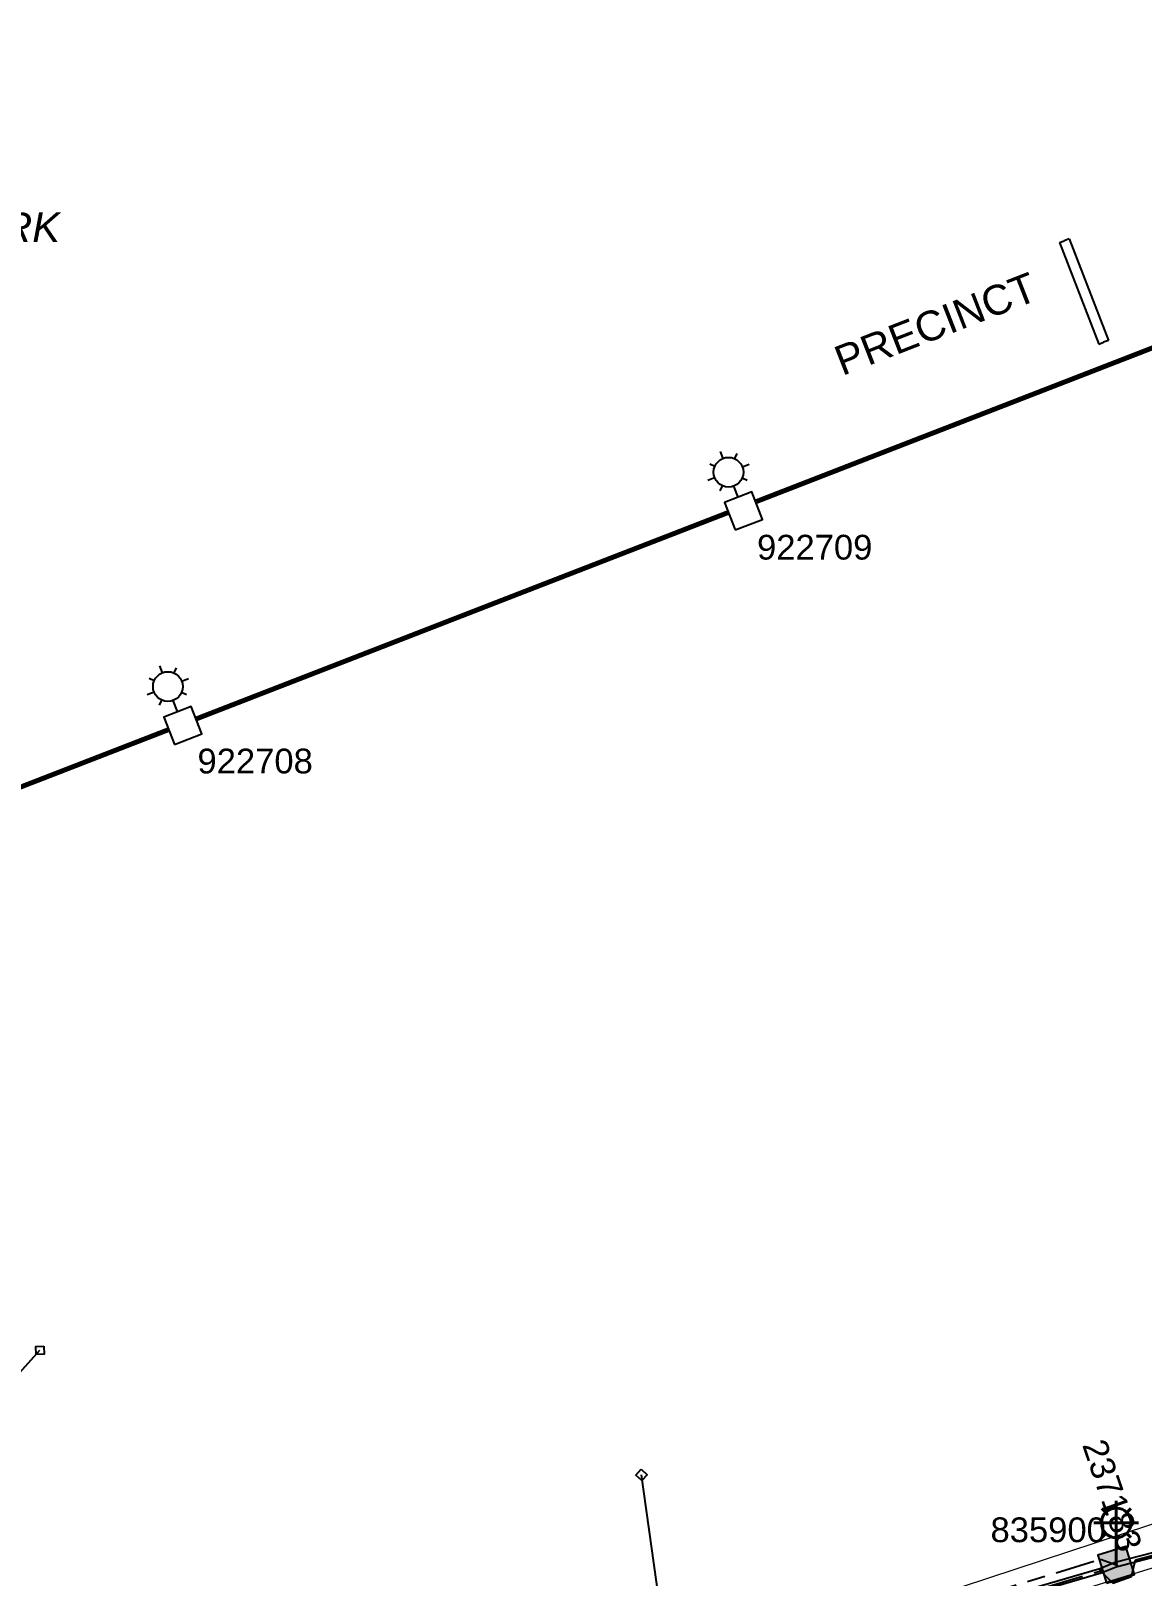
# Model space of a CAD drawing. Header units: metres. Extents: x 303957 to 307239, y 6268736 to 6272503.
# Drawn here: x 305825 to 305937.2, y 6269785.8 to 6269941.9 of the extents above; entities that cross this region are included whole.
import ezdxf
from ezdxf.enums import TextEntityAlignment as Align

# ---------------------------------------------------------------- set-up
doc = ezdxf.new("R2010")
doc.units = ezdxf.units.M
doc.linetypes.add('Cable Exist UG', pattern=[8.2, 4, -1.2, 1.8, -1.2])
doc.layers.get('0').update_dxf_attribs({"color": 6})
doc.layers.add('Cadastre Land Parcels_SP_EXT', color=9, linetype='Continuous', lineweight=5)
doc.layers.add('Cadastre Roads_SP_EXT', color=9, linetype='Continuous', lineweight=5)
for name, color, linetype in [('Duct_SP_EXT', 7, 'Continuous'), ('Duct_SP_NEW', 2, 'Continuous'), ('Equip_SP_SL_EXT', 7, 'Continuous'), ('Equip_SP_SL_NEW', 2, 'Continuous'), ('Mains_LV_EXT', 7, 'Continuous'), ('Mains_SL_MOD', 3, 'Continuous'), ('Notes_SP_MISC', 7, 'Continuous'), ('Services_SP_EXT', 7, 'Continuous'), ('SupportsUG_SP_LV_SL_EXT', 7, 'Continuous'), ('SupportsUG_SP_LV_SL_NEW', 2, 'Continuous'), ('Trench_SP_NEW', 2, 'Continuous')]:
    doc.layers.add(name, color=color, linetype=linetype)
doc.styles.add('COLUMN_LABEL', font='arial.ttf')
doc.styles.add('iecARIAL', font='arial.ttf', dxfattribs={"height": 2})
doc.styles.add('POLE_LABEL', font='arial.ttf')
doc.styles.add('SL_LABEL', font='arial.ttf')
doc.styles.get("Standard").update_dxf_attribs({"font": 'arial.ttf'})
doc.linetypes.add('IE Trench HV', pattern='A,7,-0.2,["/",Standard,S=3,R=0,X=0.6,Y=-1.4],-2.5', length=9.7)

# ---------------------------------------------------------------- blocks, each defined once
blk = doc.blocks.new('COLUMN_EXT')
blk.add_hatch(color=256).paths.add_polyline_path([(-1.49, 1.48), (-1.49, -1.49), (1.48, -1.49), (1.48, 1.48)])
blk.add_lwpolyline([(-1.49, -1.49), (1.48, -1.49), (1.48, 1.48), (-1.49, 1.48)], close=True)
for tag, height, style, flags, p in [('ASSET_NUM', 2.5, 'COLUMN_LABEL', 8, (2, 2)), ('STRUCTURE_PLANT_NUMBER', 0.2, 'POLE_LABEL', 9, (1.81, 0.03)), ('STREET_CODE', 0.2, 'COLUMN_LABEL', 9, (1.81, -0.2))]:
    blk.add_attdef(tag, text='', height=height, dxfattribs=dict(style=style, flags=flags)).set_placement(p, align=Align.MIDDLE_LEFT)
at = {"flags": 9}
for tag, p in [('COLUMN_TYPE', (1.81, -0.4)), ('OWNED_BY', (1.81, -0.6)), ('STATE', (1.81, -0.8)), ('USAGE', (1.81, -1)), ('STREETNAME', (1.81, -1.6)), ('LEGEND', (1.81, -1.2)), ('LOCATION', (1.81, -1.4)), ('SUBURB', (1.81, -1.8)), ('NOTES', (1.81, -2))]:
    blk.add_attdef(tag, text='', height=0.2, dxfattribs=at).set_placement(p, align=Align.MIDDLE_LEFT)
at = {"flags": 1}
blk.add_attdef('Z', (1.81, -2.35), '', height=0.2, dxfattribs=at)
blk = doc.blocks.new('SL_LANTERN_EXT')
at = {"lineweight": 40}
for p, q in [((0, 1.97), (0, 6.47)), ((-1.46, 5.68), (-1.06, 5.28)), ((1.46, 5.68), (1.06, 5.28)), ((-2.25, 4.22), (2.25, 4.22)), ((-1.46, 2.76), (-1.06, 3.16)), ((1.46, 2.76), (1.06, 3.16)), ((0, 0), (0, 2.72))]:
    blk.add_line(p, q, dxfattribs=at)
blk.add_circle((0, 4.22), 1.5, dxfattribs=at)
at = {"style": 'iecARIAL', "flags": 8}
blk.add_attdef('ASSET_NUM', (1.5, 1.5), '', height=2.5, dxfattribs=at)
for tag, p, height, flags in [('OPERATING_VOLTAGE', (0.98, -1.65), 0.2, 9), ('CONSTRUCTED_VOLTAGE', (0.98, -0.65), 0.2, 9), ('CONTROL_TYPE', (0.98, -0.85), 0.2, 9), ('LANTERN_PURPOSE', (0.98, -1.05), 0.2, 9), ('LANTERN_TYPE', (0.98, -1.25), 0.2, 9), ('NO_PHASES', (0.98, -1.45), 0.2, 9), ('LNUMBER', (2.18, -3.25), 2.5, 8), ('ORIENTATION', (0.98, -1.85), 0.2, 9), ('OWNED_BY', (0.98, -2.05), 0.2, 9), ('STATE', (0.98, -2.25), 0.2, 9), ('USAGE', (0.98, -2.45), 0.2, 9), ('CEXIST', (0.98, -2.65), 0.2, 9), ('CNEW', (0.98, -2.85), 0.2, 9), ('CNUMBER', (0.98, -3.05), 0.2, 9), ('CREMOVE', (0.98, -3.25), 0.2, 9), ('CREPLACE', (0.98, -3.45), 0.2, 9), ('LKINGHEIGHT', (0.98, -3.65), 0.2, 9), ('LBRACKET', (0.98, -3.85), 0.2, 9), ('LBRACKETVOCAB', (0.98, -4.05), 0.2, 9), ('LCATEGORY', (0.98, -4.25), 0.2, 9), ('LCHARGE1', (0.98, -4.45), 0.2, 9), ('LCHARGE1PERCENT', (0.98, -4.65), 0.2, 9), ('LCHARGE2', (0.98, -4.85), 0.2, 9), ('LCHARGE2PERCENT', (0.98, -5.05), 0.2, 9), ('LCHARGE3', (0.98, -5.25), 0.2, 9), ('LCHARGE3PERCENT', (0.98, -5.45), 0.2, 9), ('LEXIST', (0.98, -5.65), 0.2, 9), ('LLAMP', (0.98, -5.85), 0.2, 9), ('LLAMPVOCAB', (0.98, -6.05), 0.2, 9), ('LMAST', (0.98, -6.25), 0.2, 9), ('LMASTVOCAB', (0.98, -6.45), 0.2, 9), ('LNEW', (0.98, -6.65), 0.2, 9), ('LANTNUMBER', (0.98, -6.85), 0.2, 9), ('LOUTREACH', (0.98, -7.25), 0.2, 9), ('LOUTREACHVOCAB', (0.98, -7.45), 0.2, 9), ('LRATECODE', (0.98, -7.65), 0.2, 9), ('LREMOVE', (0.98, -7.85), 0.2, 9), ('STREETNAME', (0.98, -9.25), 0.2, 9), ('SUBURB', (0.98, -9.45), 0.2, 1), ('LREPLACE', (0.98, -8.05), 0.2, 9), ('LTYPE', (0.98, -8.25), 0.2, 9), ('LTYPEVOCAB', (0.98, -8.45), 0.2, 9), ('LEGEND', (0.98, -8.65), 0.2, 9), ('LOCATION', (0.98, -8.85), 0.2, 9), ('NOTES', (0.98, -9.05), 0.2, 9)]:
    blk.add_attdef(tag, p, '', height=height, dxfattribs=dict(flags=flags))
blk = doc.blocks.new('CCP_EXT')
at = {"flags": 9}
for tag, p in [('LIFE_SUPPORT', (0, -1.6)), ('STATE', (0, -1.8)), ('NOTES', (0, -2))]:
    blk.add_attdef(tag, text='', height=0.2, dxfattribs=at).set_placement(p, align=Align.MIDDLE_LEFT)
blk.add_wipeout([(0, 0.57), (0.57, 0), (0, -0.57), (-0.57, 0)])
blk.add_lwpolyline([(-0.57, 0), (0, 0.57), (0.57, 0), (0, -0.57), (-0.57, 0)])
at = {"flags": 1}
blk.add_attdef('Z', (0, 0), '', height=0.2, dxfattribs=at)
at = {"flags": 9}
for tag, p in [('CCP_TYPE', (0, 0)), ('CONSTRUCTED_VOLTAGE', (0, -0.2)), ('OPERATING_VOLTAGE', (0, -0.6)), ('ORIENTATION', (0, -0.8)), ('OWNED_BY', (0, -1)), ('NO_PHASES', (0, -0.4)), ('USAGE', (0, -1.2)), ('LEGEND', (0, -1.4))]:
    blk.add_attdef(tag, text='', height=0.2, dxfattribs=at).set_placement(p, align=Align.MIDDLE_LEFT)
blk = doc.blocks.new('COLUMN_NEW')
for tag, flags, p in [('Z', 1, (1.5, -2.8)), ('NOTES', 9, (1.5, -2.4)), ('LABEL_ALIGNMENT', 9, (1.5, -2.6))]:
    blk.add_attdef(tag, text='', height=0.2, dxfattribs=dict(flags=flags)).set_placement(p, align=Align.MIDDLE_LEFT)
blk.add_wipeout([(-1.485, -1.485), (1.485, -1.485), (1.485, 1.485), (-1.485, 1.485)])
at = {"lineweight": -3}
blk.add_lwpolyline([(-1.485, -1.485), (1.485, -1.485), (1.485, 1.485), (-1.485, 1.485)], close=True, dxfattribs=at)
for tag, height, flags, p in [('ASSET_NUM', 2.5, 8, (2, 2)), ('STREET_CODE', 0.2, 9, (1.5, 0)), ('OWNED_BY', 0.2, 9, (1.5, -0.4)), ('OPERATED_BY', 0.2, 9, (1.5, -0.6)), ('STATE', 0.2, 9, (1.5, -1)), ('COLUMN_TYPE', 0.2, 9, (1.5, -0.2)), ('USAGE', 0.2, 9, (1.5, -1.2)), ('MAINTAINED_BY', 0.2, 9, (1.5, -0.8)), ('LEGEND', 0.2, 9, (1.5, -1.4)), ('PARENT', 0.2, 9, (1.5, -1.6)), ('SUBURB', 0.2, 9, (1.5, -1.8)), ('STREETNAME', 0.2, 9, (1.5, -2)), ('LOCATION', 0.2, 9, (1.5, -2.2))]:
    blk.add_attdef(tag, text='', height=height, dxfattribs=dict(flags=flags)).set_placement(p, align=Align.MIDDLE_LEFT)
at = {"style": 'POLE_LABEL', "flags": 9}
blk.add_attdef('STRUCTURE_PLANT_NUMBER', text='', height=0.2, dxfattribs=at).set_placement((1.5, 0.242), align=Align.MIDDLE_LEFT)
blk = doc.blocks.new('*U44')
for tag, height, flags, p in [('CONTROL_TYPE', 0.2, 9, (0, -0.6)), ('OPERATING_VOLTAGE', 0.2, 9, (0, -1.4)), ('ORIENTATION', 0.2, 9, (0, -1.6)), ('LANTERN_PURPOSE', 0.2, 9, (0, -0.8)), ('LANTERN_TYPE', 0.2, 9, (0, -1)), ('NO_PHASES', 0.2, 9, (0, -1.2)), ('LNUMBER', 2.5, 8, (1.2, -2.8)), ('OWNED_BY', 0.2, 9, (0, -1.8)), ('STATE', 0.2, 9, (0, -2)), ('CEXIST', 0.2, 9, (0, -2.4)), ('CNEW', 0.2, 9, (0, -2.6)), ('CNUMBER', 0.2, 9, (0, -2.8)), ('CREMOVE', 0.2, 9, (0, -3)), ('CREPLACE', 0.2, 9, (0, -3.2)), ('USAGE', 0.2, 9, (0, -2.2)), ('LKINGHEIGHT', 0.2, 9, (0, -3.4)), ('LBRACKET', 0.2, 9, (0, -3.6)), ('LBRACKETVOCAB', 0.2, 9, (0, -3.8)), ('LCATEGORY', 0.2, 9, (0, -4)), ('LCHARGE1', 0.2, 9, (0, -4.2)), ('LCHARGE1PERCENT', 0.2, 9, (0, -4.4)), ('LCHARGE2', 0.2, 9, (0, -4.6)), ('LCHARGE2PERCENT', 0.2, 9, (0, -4.8)), ('LCHARGE3', 0.2, 9, (0, -5)), ('LCHARGE3PERCENT', 0.2, 9, (0, -5.2)), ('LEXIST', 0.2, 9, (0, -5.4)), ('LLAMP', 0.2, 9, (0, -5.6)), ('LLAMPVOCAB', 0.2, 9, (0, -5.8)), ('LMAST', 0.2, 9, (0, -6)), ('LMASTVOCAB', 0.2, 9, (0, -6.2)), ('LNEW', 0.2, 9, (0, -6.4)), ('LANTNUMBER', 0.2, 9, (0, -6.6)), ('LOUTREACH', 0.2, 9, (0, -7)), ('LOUTREACHVOCAB', 0.2, 9, (0, -7.2)), ('LRATECODE', 0.2, 9, (0, -7.4)), ('LREMOVE', 0.2, 9, (0, -7.6)), ('LREPLACE', 0.2, 9, (0, -7.8)), ('SUBURB', 0.2, 9, (0, -8.6)), ('STREETNAME', 0.2, 9, (0, -8.8)), ('LTYPE', 0.2, 9, (0, -8)), ('LTYPEVOCAB', 0.2, 9, (0, -8.2)), ('LEGEND', 0.2, 9, (0, -8.4)), ('LOCATION', 0.2, 9, (0, -9)), ('NOTES', 0.2, 9, (0, -9.2)), ('MAINTAINED_BY', 0.2, 9, (0, -9.86))]:
    blk.add_attdef(tag, text='', height=height, dxfattribs=dict(flags=flags)).set_placement(p, align=Align.MIDDLE_LEFT)
at = {"flags": 9}
blk.add_attdef('OPERATED_BY', (0, -9.61), '', height=0.2, dxfattribs=at)
blk.add_wipeout([(0, 4.97), (1.46, 4.18), (2.25, 2.72), (1.46, 1.26), (0, 0.36), (-1.46, 1.26), (-2.25, 2.72), (-1.46, 4.18)])
for p, q in [((0, 4.22), (0, 4.97)), ((-1.46, 4.18), (-1.06, 3.78)), ((1.46, 4.18), (1.06, 3.78)), ((-2.25, 2.72), (-1.5, 2.72)), ((-1.46, 1.26), (-1.06, 1.66)), ((1.46, 1.26), (1.06, 1.66)), ((1.5, 2.72), (2.25, 2.72)), ((0, 0), (0, 1.22)), ((0, 0), (0, 0))]:
    blk.add_line(p, q)
blk.add_circle((0, 2.72), 1.5)
at = {"style": 'SL_LABEL'}
for tag, height, flags, p in [('ASSET_NUM', 2.5, 8, (2, 2)), ('STREET_CODE', 0.2, 9, (0, -0.2))]:
    blk.add_attdef(tag, text='', height=height, dxfattribs=dict(at, flags=flags)).set_placement(p, align=Align.MIDDLE_LEFT)
at = {"flags": 1}
blk.add_attdef('Z', (0, 0), '', height=0.2, dxfattribs=at)
at = {"flags": 9}
blk.add_attdef('CONSTRUCTED_VOLTAGE', text='', height=0.2, dxfattribs=at).set_placement((0, -0.4), align=Align.MIDDLE_LEFT)

msp = doc.modelspace()

# ---------------------------------------------------------------- linework, layer by layer
at = {"layer": 'Cadastre Land Parcels_SP_EXT', "linetype": 'Continuous'}
msp.add_lwpolyline([(305952.83, 6269791.14), (305951.48, 6269795.43), (305878.44, 6269771.37), (305879.34, 6269768.51), (305952.83, 6269791.14)], close=True, dxfattribs=at)
at = {"layer": 'Duct_SP_EXT'}
for p, q in [((305951.84, 6269791.7), (305934.62, 6269787.24)), ((305951.96, 6269791.24), (305934.74, 6269786.78)), ((305934.59, 6269787.23), (305932.96, 6269786.57)), ((305934.59, 6269787.23), (305934.68, 6269787.01)), ((305934.62, 6269787.24), (305934.68, 6269787.01)), ((305934.77, 6269786.79), (305934.68, 6269787.01)), ((305934.74, 6269786.78), (305934.68, 6269787.01)), ((305932.96, 6269786.57), (305888.02, 6269773.53)), ((305933.11, 6269786.12), (305888.15, 6269773.07)), ((305932.96, 6269786.57), (305933.04, 6269786.35)), ((305933.11, 6269786.12), (305933.04, 6269786.35)), ((305934.77, 6269786.79), (305933.11, 6269786.12))]:
    msp.add_line(p, q, dxfattribs=at)
at = {"layer": 'Duct_SP_NEW'}
for p, q in [((305928.88, 6269920.53), (305929.36, 6269920.72)), ((305928.88, 6269920.53), (305932.86, 6269910.28)), ((305929.85, 6269920.91), (305929.36, 6269920.72)), ((305929.85, 6269920.91), (305933.83, 6269910.65)), ((305932.86, 6269910.28), (305933.34, 6269910.47)), ((305933.83, 6269910.65), (305933.34, 6269910.47))]:
    msp.add_line(p, q, dxfattribs=at)
at = {"layer": 'Mains_LV_EXT', "linetype": 'Cable Exist UG'}
msp.add_lwpolyline([(305888.04, 6269773.17), (305933.04, 6269786.35), (305934.29, 6269785.12), (305936.16, 6269785.78), (305936.55, 6269787.49), (305951.08, 6269791.26)], dxfattribs=at)
at = {"layer": 'Mains_SL_MOD', "linetype": 'Cable Exist UG'}
msp.add_lwpolyline([(305885.78, 6269772.32), (305885.93, 6269774.08), (305885.93, 6269774.08), (305888.83, 6269774.91), (305889.34, 6269774.14), (305933.03, 6269787.55), (305934.62, 6269786.98)], dxfattribs=at)
at = {"layer": 'Trench_SP_NEW', "linetype": 'IE Trench HV', "flags": 128}
msp.add_lwpolyline([(305647.5, 6269794.09, 0.5, 0.5, 0), (305652.61, 6269796.08, 0.5, 0.5, 0), (305688.8, 6269810.11, 0.5, 0.5, 0), (305790.11, 6269849.45, 0.5, 0.5, 0), (305791.77, 6269850.41, 0.5, 0.5, 0), (305795.22, 6269852.8, 0.5, 0.5, 0), (305799.38, 6269855.45, 0.5, 0.5, 0), (305809.95, 6269860.11, 0.5, 0.5, 0), (305838.18, 6269871.06, 0.5, 0.5, 0), (305856.3, 6269878.09, 0.5, 0.5, 0), (305864.57, 6269881.3, 0.5, 0.5, 0), (305874.18, 6269885.03, 0.5, 0.5, 0), (305889.56, 6269890.99, 0.5, 0.5, 0), (305902.59, 6269896.05, 0.5, 0.5, 0), (305911.24, 6269899.41, 0.5, 0.5, 0), (305923.94, 6269904.33, 0.5, 0.5, 0), (305932.45, 6269907.63, 0.5, 0.5, 0), (305940.97, 6269910.94, 0.5, 0.5, 0), (305956.1, 6269917.22, 0.5, 0.5, 0), (305975.02, 6269924.15, 0.5, 0.5, 0), (305991.31, 6269930.47, 0.5, 0.5, 0), (305998.87, 6269932.88, 0.5, 0.5, 0), (306005.03, 6269935.26, 0.5, 0.5, 0), (306008.8, 6269936.37, 0.5, 0.5, 0), (306011.04, 6269937.17, 0.5, 0.5, 0), (306014.61, 6269938.7, 0.5, 0.5, 0), (306016.8, 6269939.81, 0.5, 0.5, 0), (306019.2, 6269941.17, 0.5, 0.5, 0), (306021.05, 6269941.97, 0.5, 0.5, 0), (306023.37, 6269942.34, 0.5, 0.5, 0), (306025.74, 6269942.15, 0.5, 0.5, 0), (306027.36, 6269941.68, 0.5, 0.5, 0), (306028.54, 6269941.12, 0.5, 0.5, 0), (306030.49, 6269939.72, 0.5, 0.5, 0), (306032.22, 6269937.6, 0.5, 0.5, 0), (306033.07, 6269935.78, 0.5, 0.5, 0), (306033.72, 6269932.92, 0.5, 0.5, 0), (306035.52, 6269923.87, 0.5, 0.5, 0), (306037.72, 6269913.88, 0.5, 0.5, 0), (306040.02, 6269904.41, 0.5, 0.5, 0), (306043.19, 6269890.34, 0.5, 0.5, 0), (306047.12, 6269878.32, 0.5, 0.5, 0), (306056.45, 6269845.77, 0.5, 0.5, 0), (306054.13, 6269833.93, 0.5, 0.5, 0), (306032.58, 6269814.2, 0.5, 0.5, 0), (306026.63, 6269812.33, 0, 0, 0)], format="xyseb", dxfattribs=at)

# ---------------------------------------------------------------- block references
at = {"layer": 'Equip_SP_SL_EXT'}
ref = msp.add_blockref('SL_LANTERN_EXT', (305934.62, 6269786.98), dxfattribs=at)
ref.add_attrib('ASSET_NUM', '237183', dxfattribs={"layer": '0', "height": 2.5, "rotation": 288.9633, "style": 'iecARIAL'}).set_placement((305936.12, 6269788.48), align=Align.MIDDLE_RIGHT)
at = {"layer": 'SupportsUG_SP_LV_SL_EXT'}
ref = msp.add_blockref('COLUMN_EXT', (305934.62, 6269786.98), dxfattribs=dict(at, rotation=17.43522634959565))
ref.add_attrib('ASSET_NUM', '835900', dxfattribs={"layer": '0', "height": 2.5, "style": 'COLUMN_LABEL'}).set_placement((305933.57, 6269790.51), align=Align.MIDDLE_RIGHT)

# ---------------------------------------------------------------- texts
at = {"layer": 'Cadastre Roads_SP_EXT'}
msp.add_text('PRECINCT                ROAD                D', height=3, rotation=21.2718, dxfattribs=at).set_placement((305906.93, 6269907.04))
at = {"layer": 'Notes_SP_MISC', "linetype": 'ByBlock', "insert": (305783.99, 6269923.6), "char_height": 3, "attachment_point": 1, "style": 'iecARIAL'}
msp.add_mtext_dynamic_manual_height_columns('\\pi3.3946;{\\fArial|b0|i1|c0|p34;PRIVATE CAR PARK}', width=47.4427, gutter_width=4, heights=[0], dxfattribs=at)

# ---------------------------------------------------------------- next in the draw order: block references
at = {"layer": 'Services_SP_EXT'}
for p, rotation in [((305825.88, 6269808.64), 228.0362080319747), ((305886.65, 6269796.05), 272.6284063942415)]:
    msp.add_blockref('CCP_EXT', p, dxfattribs=dict(at, rotation=rotation))
at = {"layer": 'SupportsUG_SP_LV_SL_NEW'}
ref = msp.add_blockref('COLUMN_NEW', (305896.96, 6269893.42), dxfattribs=dict(at, rotation=21.20388890862657))
ref.add_attrib('ASSET_NUM', '922709', dxfattribs={"layer": '0', "height": 2.5}).set_placement((305898.33, 6269889.76), align=Align.MIDDLE_LEFT)
ref = msp.add_blockref('COLUMN_NEW', (305840.32, 6269871.76), dxfattribs=dict(at, rotation=21.20388888902825))
ref.add_attrib('ASSET_NUM', '922708', dxfattribs={"layer": '0', "height": 2.5}).set_placement((305841.8, 6269868.16), align=Align.MIDDLE_LEFT)

# ---------------------------------------------------------------- next in the draw order: linework, layer by layer
at = {"layer": 'Services_SP_EXT'}
for points in [[(305810.27, 6269754.03), (305817.4, 6269799.21), (305825.88, 6269808.64)], [(305889.22, 6269777.8), (305886.65, 6269796.05)]]:
    msp.add_lwpolyline(points, dxfattribs=at)

# ---------------------------------------------------------------- next in the draw order: block references
at = {"layer": 'Equip_SP_SL_NEW'}
for p, rotation in [((305896.43, 6269894.8), 21.20388890862657), ((305839.79, 6269873.15), 21.20388888902825)]:
    msp.add_blockref('*U44', p, dxfattribs=dict(at, rotation=rotation))

doc.saveas('drawing.dxf')
